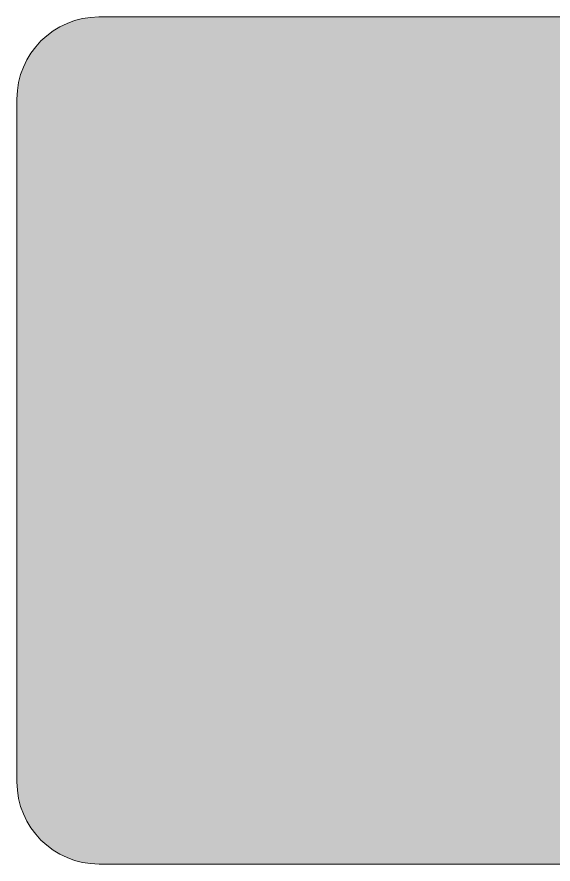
# Model space of a CAD drawing. Extents: x 79 to 1035, y -992 to 229.
# Drawn here: x 275 to 409.5, y -992 to -779.5 of the extents above; entities that cross this region are included whole.
import ezdxf

# ---------------------------------------------------------------- set-up
doc = ezdxf.new("R2010")
doc.units = 0
doc.header["$MEASUREMENT"] = 0
doc.layers.add('Layer 1', color=7, linetype='Continuous', lineweight=0)

msp = doc.modelspace()

# ---------------------------------------------------------------- hatches: boundary and pattern name
at = {"layer": 'Layer 1', "true_color": 0x000000, "transparency": 33554687}
h = msp.add_hatch(color=18, dxfattribs=at)
h.dxf.hatch_style = 2
edge = h.paths.add_edge_path()
edge.add_spline(control_points=[(631.66, -893.69), (631.66, -893.69), (472.6, -893.69), (472.6, -893.69), (472.6, -893.69), (472.6, -877.84), (472.6, -877.84), (472.6, -877.84), (631.66, -877.84), (631.66, -877.84), (631.66, -877.84), (631.66, -893.69), (631.66, -893.69)], knot_values=[0, 0, 0, 0, 1, 1, 1, 2, 2, 2, 3, 3, 3, 4, 4, 4, 4], degree=3, periodic=0)
edge = h.paths.add_edge_path()
edge.add_spline(control_points=[(808.68, -779.47), (808.68, -779.47), (295.58, -779.47), (295.58, -779.47), (284.21, -779.47), (274.99, -788.7), (274.99, -800.07), (274.99, -800.07), (274.99, -971.44), (274.99, -971.44), (274.99, -982.82), (284.21, -992.05), (295.59, -992.05), (295.59, -992.05), (808.68, -992.05), (808.68, -992.05), (820.05, -992.05), (829.27, -982.82), (829.27, -971.45), (829.27, -971.45), (829.27, -800.07), (829.27, -800.07), (829.27, -788.7), (820.05, -779.47), (808.68, -779.47)], knot_values=[0, 0, 0, 0, 1, 1, 1, 2, 2, 2, 3, 3, 3, 4, 4, 4, 5, 5, 5, 6, 6, 6, 7, 7, 7, 8, 8, 8, 8], degree=3, periodic=0)

# ---------------------------------------------------------------- linework, layer by layer
at = {"layer": 'Layer 1'}
msp.add_open_spline([(808.68, -779.47), (808.68, -779.47), (295.58, -779.47), (295.58, -779.47), (284.21, -779.47), (274.99, -788.7), (274.99, -800.07), (274.99, -800.07), (274.99, -971.44), (274.99, -971.44), (274.99, -982.82), (284.21, -992.05), (295.59, -992.05), (295.59, -992.05), (808.68, -992.05), (808.68, -992.05), (820.05, -992.05), (829.27, -982.82), (829.27, -971.45), (829.27, -971.45), (829.27, -800.07), (829.27, -800.07), (829.27, -788.7), (820.05, -779.47), (808.68, -779.47)], degree=3, knots=[0, 0, 0, 0, 1, 1, 1, 2, 2, 2, 3, 3, 3, 4, 4, 4, 5, 5, 5, 6, 6, 6, 7, 7, 7, 8, 8, 8, 8], dxfattribs=at)

doc.saveas('drawing.dxf')
